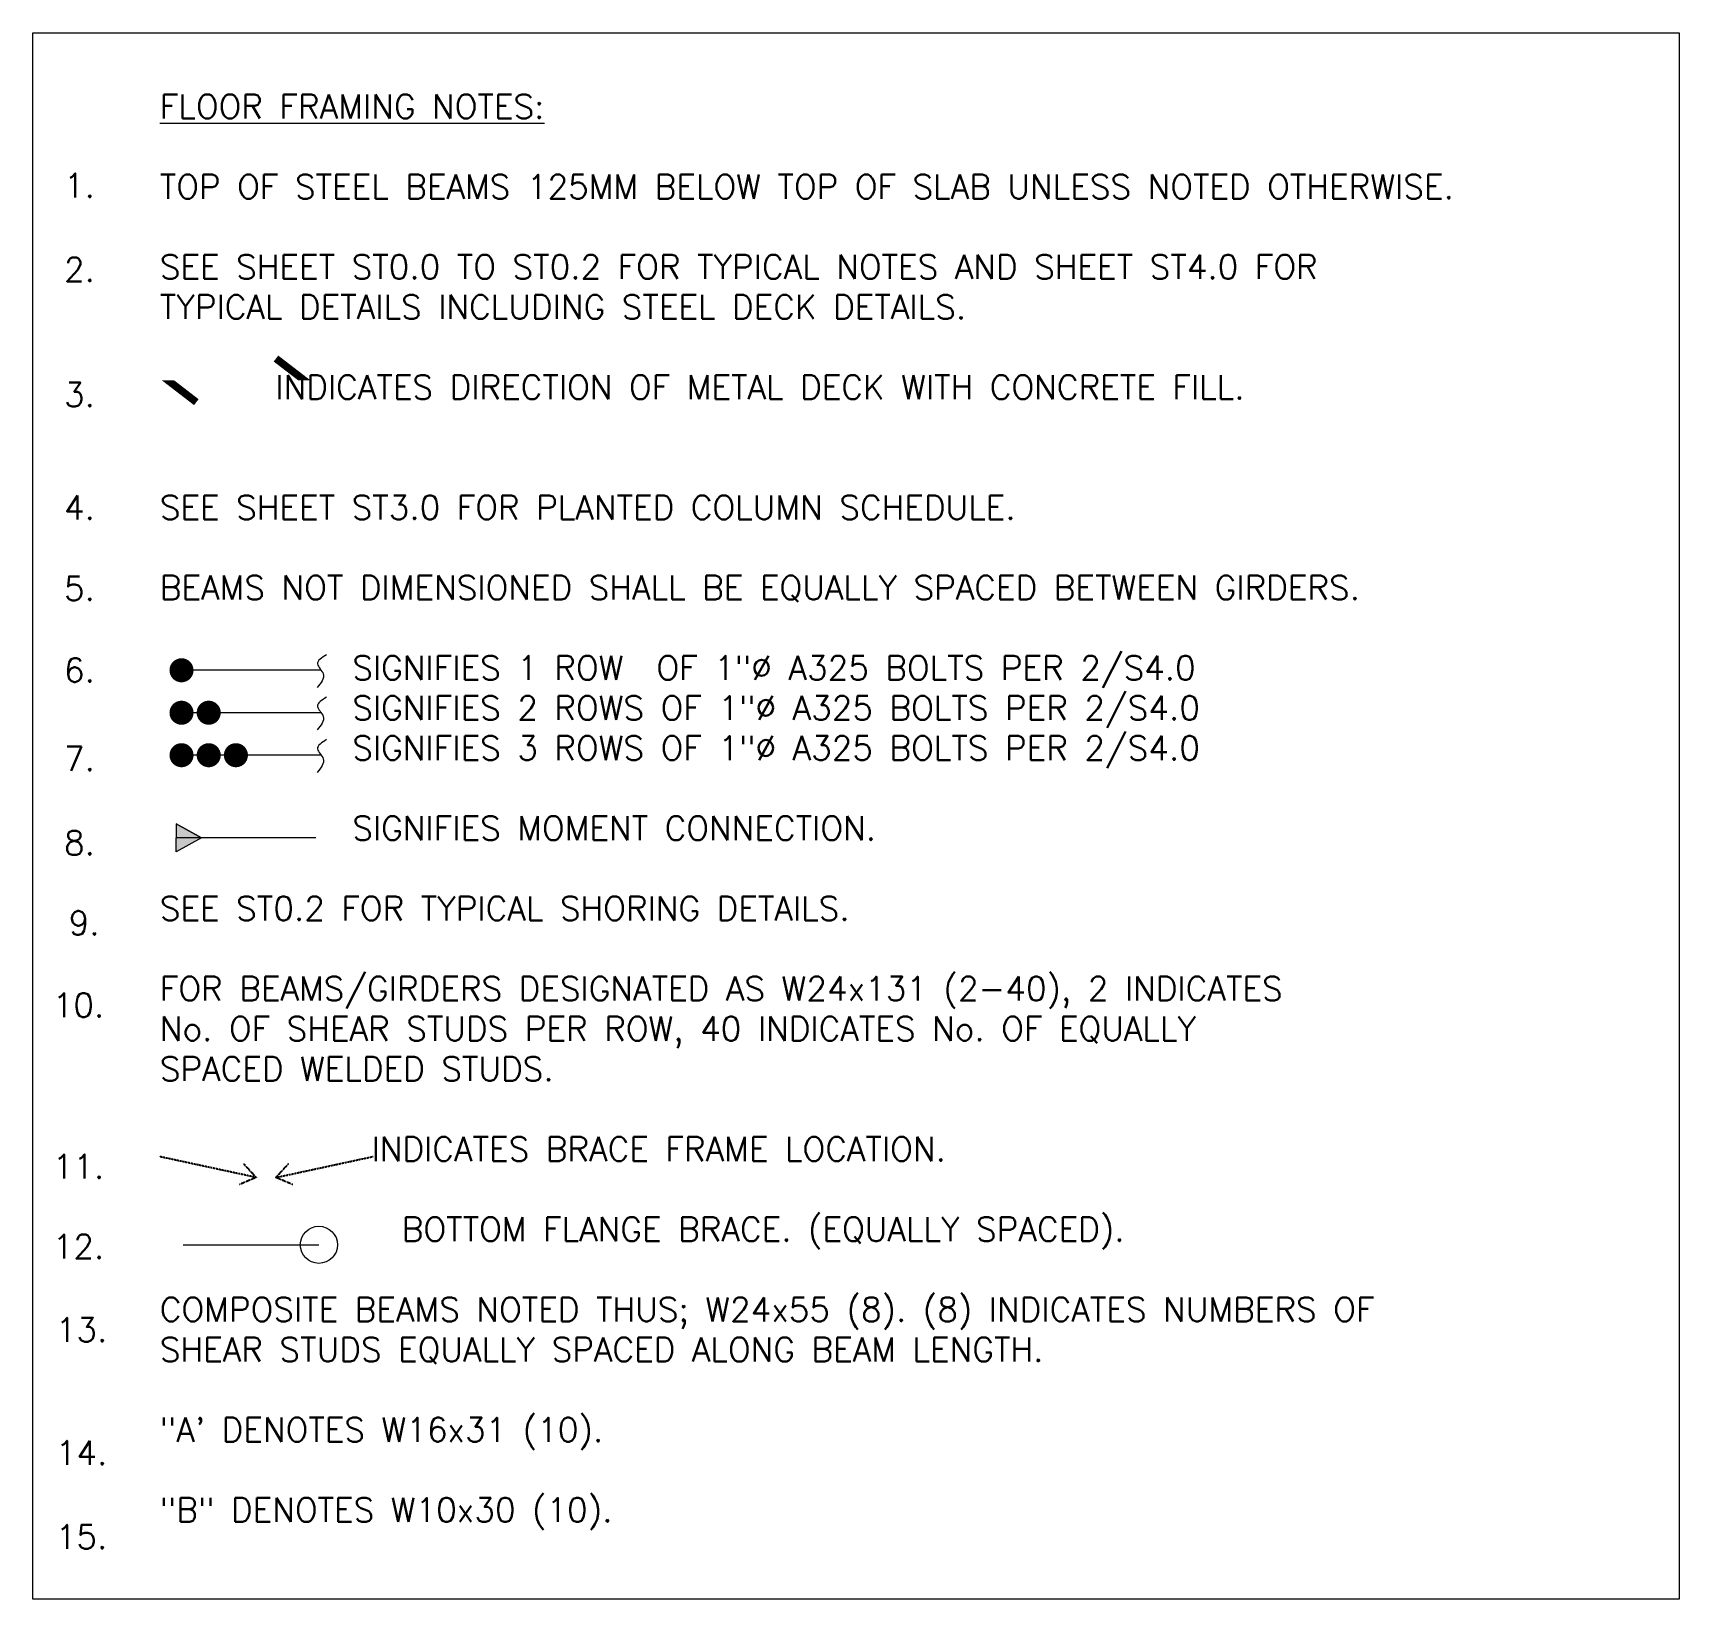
# Model space of a CAD drawing. Header units: millimetres. Extents: x -102066 to 146238, y -50253 to 85631.
# Drawn here: x 118869 to 146238, y 55527 to 81571 of the extents above; entities that cross this region are included whole.
import ezdxf
from ezdxf.enums import TextEntityAlignment as Align

# ---------------------------------------------------------------- set-up
doc = ezdxf.new("R2010")
doc.units = ezdxf.units.MM
doc.header["$MEASUREMENT"] = 0
doc.linetypes.add('HIDDEN', pattern=[0.375, 0.25, -0.125])
doc.layers.get('0').update_dxf_attribs({"lineweight": 0})
for name, color, linetype, lineweight in [('S-Anno-Symb', 143, 'Continuous', 15), ('S-Anno-Text', 52, 'Continuous', 15), ('S-BRACE', 2, 'Continuous', 9)]:
    doc.layers.add(name, color=color, linetype=linetype, lineweight=lineweight)
doc.styles.add('1', font='simplex.shx', dxfattribs={"width": 0.85, "height": 300})
doc.styles.add('ROMANS1', font='ROMANS.shx', dxfattribs={"height": 0.09375})
doc.dimstyles.new('ESCA', dxfattribs={"dimtxt": 300, "dimasz": 1, "dimexe": 100, "dimexo": 100, "dimgap": 100, "dimtad": 1, "dimdec": 0, "dimrnd": 1, "dimdsep": 46, "dimtxsty": '1', "dimblk1": 'ESCADIM_ARW', "dimblk2": 'ESCADIM_ARW', "dimsah": 1, "dimcen": 50, "dimclrd": 256, "dimclre": 256, "dimclrt": 52, "dimadec": 0, "dimazin": 0, "dimtfac": 1, "dimtdec": 0, "dimtofl": 0, "dimtmove": 0, "dimatfit": 3, "dimldrblk": 'ESCADIM_ARW', "dimfxl": 1, "dimtolj": 1, "dimtzin": 0, "dimarcsym": 0})

# ---------------------------------------------------------------- blocks, each defined once
blk = doc.blocks.new('ESCADIM_ARW')
at = {"color": 7}
blk.add_line((-150, 0), (150, 0), dxfattribs=at)
blk.add_circle((0, 0), 75, dxfattribs=at)

msp = doc.modelspace()

# ---------------------------------------------------------------- hatches: boundary and pattern name
at = {"layer": 'S-Anno-Text'}
h = msp.add_hatch(color=1, dxfattribs=at)
h.paths.add_polyline_path([(121249.88742, 68418.24111), (121249.88742, 68185.3584), (121671.04287, 68185.3584)])
h.paths.add_polyline_path([(121249.88742, 67952.47568), (121671.04287, 68185.3584), (121249.88742, 68185.3584)])

# ---------------------------------------------------------------- linework, layer by layer
at = {"layer": 'S-Anno-Symb'}
for p, q in [((121671.04287, 68185.3584, -106.73928), (121249.88742, 68418.24111, -106.73928)), ((121249.88742, 68418.24111, -106.73928), (121249.88742, 68185.3584, -106.73928)), ((121671.04287, 68185.3584, -106.73928), (121249.88742, 67952.47568, -106.73928)), ((121249.88742, 67952.47568, -106.73928), (121249.88742, 68185.3584, -106.73928))]:
    msp.add_line(p, q, dxfattribs=at)
at = {"layer": 'S-Anno-Text', "color": 1}
for p, q in [((123660.9225, 70972.13404, -106.73928), (121339.30672, 70972.13404, -106.73928)), ((123660.9225, 70265.96544, -106.73928), (121339.30672, 70265.96544, -106.73928)), ((123660.9225, 69559.79685, -106.73928), (121339.30672, 69559.79685, -106.73928)), ((121249.88742, 68418.24111, -106.73928), (121671.04287, 68185.3584, -106.73928)), ((123571.50321, 68185.3584, -106.73928), (121249.88742, 68185.3584, -106.73928)), ((121367.95526, 61418.0183, -320.21789), (123623.31685, 61418.0183, -320.21789))]:
    msp.add_line(p, q, dxfattribs=at)
at = {"layer": 'S-Anno-Text', "elevation": -106.73928}
msp.add_lwpolyline([(118868.703, 81571.01406), (146238.08726, 81571.01406), (146238.08726, 55526.55804), (118868.703, 55526.55804)], close=True, dxfattribs=at)
at = {"layer": 'S-Anno-Text', "color": 2, "elevation": -106.73928}
msp.add_lwpolyline([(122909.95218, 76155.92961, 124.998, 124.998, 0), (123380.94031, 75793.38603, 0, 0, 0), (121114.25893, 75793.38603, 124.998, 124.998, 0), (121585.24706, 75430.84246, 124.998, 124.998, 0)], format="xyseb", dxfattribs=at)
at = {"layer": 'S-Anno-Text', "color": 1, "const_width": 200, "elevation": -106.73928}
for points in [[(121239.30672, 70972.13404, 1), (121439.30672, 70972.13404, 1)], [(121239.30672, 70265.96544, 1), (121439.30672, 70265.96544, 1)], [(121691.47465, 70265.96544, 1), (121891.47465, 70265.96544, 1)], [(121239.30672, 69559.79685, 1), (121439.30672, 69559.79685, 1)], [(121691.47465, 69559.79685, 1), (121891.47465, 69559.79685, 1)], [(122143.64259, 69559.79685, 1), (122343.64259, 69559.79685, 1)]]:
    msp.add_lwpolyline(points, format="xyb", close=True, dxfattribs=at)
at = {"layer": 'S-Anno-Text', "color": 1}
msp.add_circle((123623.31685, 61418.0183, -320.21789), 308.79536, dxfattribs=at)
for points in [[(123749.30347, 71231.17821, -106.73928), (123599.81804, 71077.04325, -106.73928), (123695.53665, 70911.25376, -106.73928), (123591.84104, 70685.77772, -106.73928)], [(123749.30347, 70525.00962, -106.73928), (123599.81804, 70370.87465, -106.73928), (123695.53665, 70205.08517, -106.73928), (123591.84104, 69979.60913, -106.73928)], [(123749.30347, 69818.84102, -106.73928), (123599.81804, 69664.70606, -106.73928), (123695.53665, 69498.91657, -106.73928), (123591.84104, 69273.44053, -106.73928)]]:
    msp.add_spline(points, degree=3, dxfattribs=at)

# ---------------------------------------------------------------- texts
at = {"layer": 'S-Anno-Text', "style": 'ROMANS1'}
for s, p in [('1.', (119899.12076, 79234.95231, -106.73928)), ('2.', (119899.12076, 77837.39236, -106.73928)), ('3.', (119899.12076, 75756.04136, -106.73928)), ('4.', (119899.12076, 73880.6985, -106.73928)), ('5.', (119899.12076, 72534.058, -106.73928)), ('6.', (119899.12076, 71175.02515, -106.73928)), ('7.', (119899.12076, 69702.41097, -106.73928)), ('8.', (119899.12076, 68301.69901, -106.73928)), ('9.', (119976.81233, 66970.50669, -213.47859)), ('10.', (120054.50391, 65604.80452, -320.21789)), ('11.', (120054.50391, 62922.02162, -320.21789)), ('12.', (120054.50391, 61589.39705, -320.21789)), ('13.', (120106.34727, 60204.93723, -320.21785)), ('14.', (120106.34727, 58159.85034, -320.21785)), ('15.', (120106.34727, 56762.62429, -320.21785))]:
    msp.add_text(s, height=400, dxfattribs=at).set_placement(p, align=Align.TOP_RIGHT)
at = {"layer": 'S-Anno-Text', "insert": (120979.17737, 80548.23566, -106.73928), "char_height": 400, "width": 25187.5, "attachment_point": 1, "style": 'ROMANS1'}
msp.add_mtext('\\A1;{\\L\\C1;FLOOR FRAMING NOTES:\\l \\P\\P}TOP OF STEEL BEAMS 125MM BELOW TOP OF SLAB UNLESS NOTED OTHERWISE.\\P\\PSEE SHEET ST0.0 TO ST0.2 FOR TYPICAL NOTES AND SHEET ST4.0 FOR \\PTYPICAL DETAILS INCLUDING STEEL DECK DETAILS. \\P\\P       INDICATES DIRECTION OF METAL DECK WITH CONCRETE FILL.\\P\\P\\PSEE SHEET ST3.0 FOR PLANTED COLUMN SCHEDULE. \\P\\PBEAMS NOT DIMENSIONED SHALL BE EQUALLY SPACED BETWEEN GIRDERS. \\P\\P^I^ISIGNIFIES 1 ROW  OF 1"%%C A325 BOLTS PER 2/S4.0\\P^I^ISIGNIFIES 2 ROWS OF 1"%%C A325 BOLTS PER 2/S4.0\\P^I^ISIGNIFIES 3 ROWS OF 1"%%C A325 BOLTS PER 2/S4.0\\P\\P^I^ISIGNIFIES MOMENT CONNECTION.\\P\\PSEE ST0.2 FOR TYPICAL SHORING DETAILS.\\P\\PFOR BEAMS/GIRDERS DESIGNATED AS W24x131 (2-40), 2 INDICATES\\PNo. OF SHEAR STUDS PER ROW, 40 INDICATES No. OF EQUALLY\\PSPACED WELDED STUDS.\\P\\P^I       INDICATES BRACE FRAME LOCATION.\\P\\P^I^I   BOTTOM FLANGE BRACE. (EQUALLY SPACED).\\P\\PCOMPOSITE BEAMS NOTED THUS; W24x55 (8). (8) INDICATES NUMBERS OF\\PSHEAR STUDS EQUALLY SPACED ALONG BEAM LENGTH.\\P\\P"A\' DENOTES W16x31 (10).\\P\\P"B" DENOTES W10x30 (10).', dxfattribs=at)

# ---------------------------------------------------------------- leaders
at = {"layer": 'S-BRACE', "linetype": 'HIDDEN'}
for points in [[(122579.97511, 62537.70281, -320.21789), (120965.92997, 62886.09915, -320.21789)], [(122908.90927, 62537.70281, -320.21789), (124522.95442, 62886.09915, -320.21789)]]:
    msp.add_leader(points, dimstyle='ESCA', override={"dimasz": 250, "dimldrblk": 'Open90'}, dxfattribs=at)

doc.saveas('drawing.dxf')
